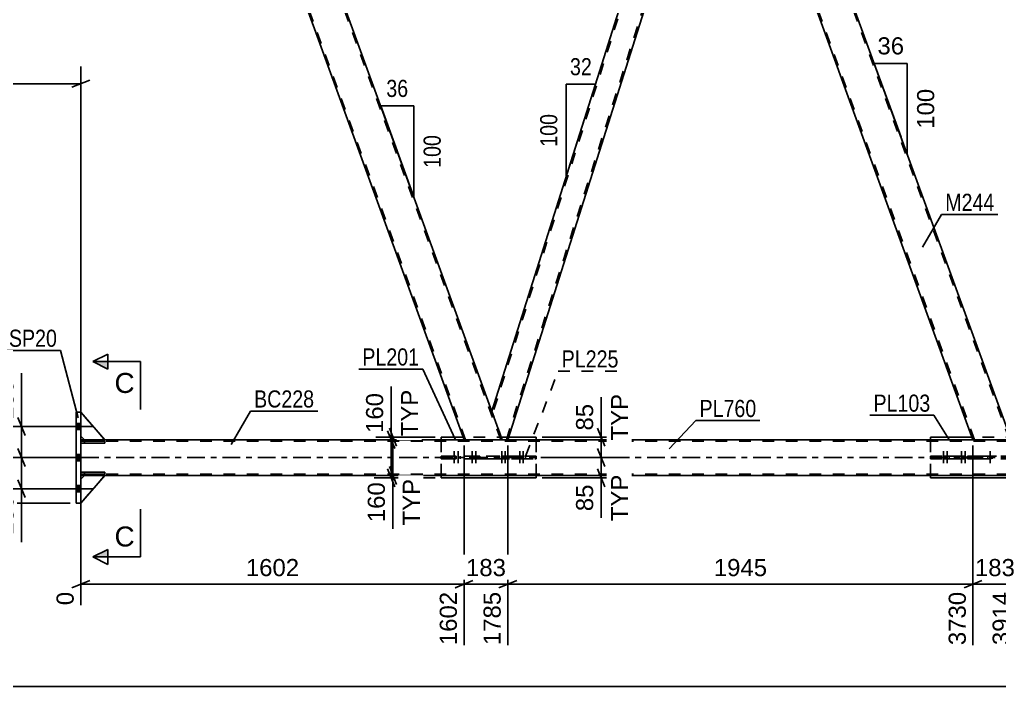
# Model space of a CAD drawing. Header units: millimetres. Extents: x -55 to 786, y -408 to 186.
# Drawn here: x 32 to 195.9, y -163.3 to -51.7 of the extents above; entities that cross this region are included whole.
import ezdxf

# ---------------------------------------------------------------- set-up
doc = ezdxf.new("R2010")
doc.units = ezdxf.units.MM
doc.linetypes.add('DXK_LINE_DOT2', pattern=[3.9198, 1.9599, -1.9599])
doc.linetypes.add('DXK_LINE_DOT3', pattern=[5.9187, 2.979, -0.9799, 0.9799, -0.9799])
doc.styles.add('Arial', font='ARIAL.TTF', dxfattribs={"height": 0.2})
doc.styles.add('Arial Narrow', font='ARIALN.TTF', dxfattribs={"height": 0.2})

# ---------------------------------------------------------------- blocks, each defined once
blk = doc.blocks.new('Bolt-318893114-2666 - 2647')
at = {"color": 1, "linetype": 'DXK_LINE_DOT2'}
for p, q in [((112.66, -123.95), (112.66, -127.15)), ((113.26, -123.95), (113.26, -127.15)), ((115.67, -123.95), (115.67, -127.15)), ((116.27, -123.95), (116.27, -127.15)), ((112.3, -124.75), (112.3, -125.23)), ((112.9, -124.75), (112.9, -125.23)), ((113.02, -124.75), (113.02, -125.23)), ((113.62, -124.75), (113.62, -125.23)), ((115.31, -124.75), (115.31, -125.23)), ((115.91, -124.75), (115.91, -125.23)), ((116.03, -124.75), (116.03, -125.23)), ((116.63, -124.75), (116.63, -125.23))]:
    blk.add_line(p, q, dxfattribs=at)
blk = doc.blocks.new('Bolt-318893114-2685 - 2647')
at = {"linetype": 'Continuous'}
for points in [[(42.27, -120.32), (42.27, -119.28), (41.47, -119.28), (41.47, -120.32)], [(42.27, -120.32), (42.27, -119.28), (41.47, -119.28), (41.47, -120.32)], [(42.27, -120.32), (42.27, -119.28), (41.47, -119.28), (41.47, -120.32)], [(42.27, -125.52), (42.27, -124.48), (41.47, -124.48), (41.47, -125.52)], [(42.27, -125.52), (42.27, -124.48), (41.47, -124.48), (41.47, -125.52)], [(42.27, -130.72), (42.27, -129.68), (41.47, -129.68), (41.47, -130.72)], [(42.27, -130.72), (42.27, -129.68), (41.47, -129.68), (41.47, -130.72)], [(42.27, -130.72), (42.27, -129.68), (41.47, -129.68), (41.47, -130.72)]]:
    blk.add_hatch(color=1, dxfattribs=at).paths.add_polyline_path(points)
at = {"color": 1, "linetype": 'Continuous'}
for p, q in [((41.47, -119.28), (42.27, -119.28)), ((41.47, -119.28), (42.27, -119.28)), ((41.47, -119.28), (42.27, -119.28)), ((40.07, -119.8), (44.27, -119.8)), ((40.07, -119.8), (44.27, -119.8)), ((40.07, -119.8), (44.27, -119.8)), ((41.47, -120.32), (42.27, -120.32)), ((41.47, -120.32), (42.27, -120.32)), ((41.47, -120.32), (42.27, -120.32)), ((41.47, -124.48), (42.27, -124.48)), ((41.47, -124.48), (42.27, -124.48)), ((40.07, -125), (44.27, -125)), ((40.07, -125), (44.27, -125)), ((41.47, -125.52), (42.27, -125.52)), ((41.47, -125.52), (42.27, -125.52)), ((40.07, -130.2), (44.27, -130.2)), ((40.07, -130.2), (44.27, -130.2)), ((40.07, -130.2), (44.27, -130.2)), ((41.47, -129.68), (42.27, -129.68)), ((41.47, -129.68), (42.27, -129.68)), ((41.47, -129.68), (42.27, -129.68)), ((41.47, -130.72), (42.27, -130.72)), ((41.47, -130.72), (42.27, -130.72)), ((41.47, -130.72), (42.27, -130.72))]:
    blk.add_line(p, q, dxfattribs=at)
blk = doc.blocks.new('Part-318893114-3013 - 2647')
at = {"color": 7, "linetype": 'DXK_LINE_DOT2'}
for p, q in [((184.4, -124.75), (207.26, -124.75)), ((192.55, -124.75), (184.4, -124.75)), ((184.4, -124.75), (184.4, -124.75)), ((184.4, -124.75), (184.4, -125.23)), ((184.4, -125.23), (207.26, -125.23)), ((192.55, -125.23), (184.4, -125.23)), ((199.35, -124.75), (192.55, -124.75)), ((192.55, -124.75), (192.55, -125.23)), ((192.55, -125.23), (199.35, -125.23)), ((200.85, -124.75), (199.35, -124.75)), ((199.35, -124.75), (199.35, -125.23)), ((199.35, -125.23), (200.85, -125.23)), ((207.26, -124.75), (200.85, -124.75)), ((200.85, -124.75), (200.85, -125.23)), ((200.85, -125.23), (207.26, -125.23)), ((207.26, -124.75), (207.26, -124.75)), ((207.26, -125.23), (207.26, -124.75))]:
    blk.add_line(p, q, dxfattribs=at)
blk = doc.blocks.new('Part-318893114-2761 - 2647')
at = {"color": 2, "linetype": 'Continuous'}
for p, q in [((147.23, -3), (111.01, -117.23)), ((149.91, -7.77), (113.69, -122))]:
    blk.add_line(p, q, dxfattribs=at)
at = {"color": 7, "linetype": 'DXK_LINE_DOT2'}
for p, q in [((147.48, -3), (111.14, -117.6)), ((148.18, -3), (147.23, -3)), ((148.18, -3), (149.91, -7.77)), ((113.44, -122), (149.78, -7.4)), ((112.74, -122), (111.01, -117.23)), ((113.69, -122), (112.74, -122))]:
    blk.add_line(p, q, dxfattribs=at)
blk = doc.blocks.new('Part-318893114-2902 - 2647')
at = {"color": 2, "linetype": 'Continuous'}
for p, q in [((106.36, -122), (63.04, -3)), ((63.04, -3), (69.43, -3)), ((112.74, -122), (69.43, -3)), ((112.7, -122), (106.36, -122)), ((112.74, -122), (112.7, -122))]:
    blk.add_line(p, q, dxfattribs=at)
at = {"color": 7, "linetype": 'DXK_LINE_DOT2'}
for p, q in [((106.61, -122), (63.3, -3)), ((112.49, -122), (69.17, -3))]:
    blk.add_line(p, q, dxfattribs=at)
blk = doc.blocks.new('Part-318893114-2832 - 2647')
at = {"color": 2, "linetype": 'Continuous'}
for p, q in [((191.34, -121.59), (184.4, -121.59)), ((184.4, -122), (184.4, -121.59)), ((207.26, -121.59), (198.96, -121.59)), ((207.26, -122), (207.26, -121.59)), ((184.4, -128.39), (184.4, -128)), ((207.26, -128.39), (184.4, -128.39)), ((207.26, -128.39), (207.26, -128))]:
    blk.add_line(p, q, dxfattribs=at)
at = {"color": 7, "linetype": 'DXK_LINE_DOT2'}
for p, q in [((184.4, -128), (184.4, -122)), ((198.96, -121.59), (191.34, -121.59)), ((207.26, -128), (207.26, -122))]:
    blk.add_line(p, q, dxfattribs=at)
blk = doc.blocks.new('Part-318893114-2873 - 2647')
at = {"color": 2, "linetype": 'Continuous'}
for p, q in [((41.47, -132.6), (41.47, -117.4)), ((42.27, -117.4), (41.47, -117.4)), ((42.27, -132.6), (42.27, -117.4)), ((42.27, -132.6), (41.47, -132.6))]:
    blk.add_line(p, q, dxfattribs=at)
blk = doc.blocks.new('Part-318893114-2894 - 2647')
at = {"color": 2, "linetype": 'Continuous'}
for p, q in [((42.87, -128), (42.27, -128.6)), ((42.27, -132.6), (46.27, -128)), ((46.27, -128), (42.87, -128))]:
    blk.add_line(p, q, dxfattribs=at)
at = {"color": 7, "linetype": 'DXK_LINE_DOT2'}
blk.add_line((42.27, -128.6), (42.27, -132.6), dxfattribs=at)
blk = doc.blocks.new('Part-318893114-2896 - 2647')
at = {"color": 2, "linetype": 'Continuous'}
for p, q in [((42.27, -117.4), (46.27, -122)), ((42.87, -122), (42.27, -121.4)), ((46.27, -122), (42.87, -122))]:
    blk.add_line(p, q, dxfattribs=at)
at = {"color": 7, "linetype": 'DXK_LINE_DOT2'}
blk.add_line((42.27, -121.4), (42.27, -117.4), dxfattribs=at)
blk = doc.blocks.new('Part-318893114-2907 - 2647')
at = {"color": 2, "linetype": 'Continuous'}
for p, q in [((191.49, -122), (148.18, -3)), ((148.18, -3), (154.56, -3)), ((197.88, -122), (154.56, -3)), ((197.84, -122), (191.49, -122)), ((197.88, -122), (197.84, -122))]:
    blk.add_line(p, q, dxfattribs=at)
at = {"color": 7, "linetype": 'DXK_LINE_DOT2'}
for p, q in [((191.75, -122), (148.43, -3)), ((197.62, -122), (154.31, -3))]:
    blk.add_line(p, q, dxfattribs=at)
blk = doc.blocks.new('Part-318893114-2923 - 2647')
at = {"color": 7, "linetype": 'DXK_LINE_DOT2'}
for p, q in [((42.27, -121.4), (42.27, -117.4)), ((42.27, -117.4), (46.27, -122)), ((42.87, -122), (42.27, -121.4)), ((46.27, -122), (42.87, -122))]:
    blk.add_line(p, q, dxfattribs=at)
blk = doc.blocks.new('Part-318893114-2925 - 2647')
at = {"color": 2, "linetype": 'Continuous'}
for p, q in [((46.27, -127.44), (42.27, -127.44)), ((42.27, -127.44), (42.27, -127.76)), ((46.27, -127.76), (42.27, -127.76)), ((46.27, -127.52), (46.27, -127.44)), ((46.27, -127.76), (46.27, -127.52))]:
    blk.add_line(p, q, dxfattribs=at)
at = {"color": 7, "linetype": 'DXK_LINE_DOT2'}
for p, q in [((42.87, -127.76), (42.87, -127.44)), ((46.27, -127.52), (46.27, -127.52))]:
    blk.add_line(p, q, dxfattribs=at)
blk = doc.blocks.new('Part-318893114-2926 - 2647')
at = {"color": 2, "linetype": 'Continuous'}
for p, q in [((46.27, -122.24), (42.27, -122.24)), ((42.27, -122.24), (42.27, -122.56)), ((46.27, -122.56), (42.27, -122.56)), ((46.27, -122.48), (46.27, -122.24)), ((46.27, -122.56), (46.27, -122.48))]:
    blk.add_line(p, q, dxfattribs=at)
at = {"color": 7, "linetype": 'DXK_LINE_DOT2'}
for p, q in [((42.87, -122.56), (42.87, -122.24)), ((46.27, -122.48), (46.27, -122.48))]:
    blk.add_line(p, q, dxfattribs=at)
blk = doc.blocks.new('Part-318893114-2995 - 2647')
at = {"color": 7, "linetype": 'DXK_LINE_DOT2'}
for p, q in [((46.27, -127.44), (42.27, -127.44)), ((42.27, -127.44), (42.27, -127.76)), ((42.27, -127.76), (46.27, -127.76)), ((42.87, -127.76), (42.87, -127.44)), ((46.27, -127.76), (46.27, -127.44))]:
    blk.add_line(p, q, dxfattribs=at)
blk = doc.blocks.new('Part-318893114-2996 - 2647')
at = {"color": 7, "linetype": 'DXK_LINE_DOT2'}
for p, q in [((46.27, -122.24), (42.27, -122.24)), ((42.27, -122.24), (42.27, -122.56)), ((42.27, -122.56), (46.27, -122.56)), ((42.87, -122.56), (42.87, -122.24)), ((46.27, -122.56), (46.27, -122.24))]:
    blk.add_line(p, q, dxfattribs=at)
blk = doc.blocks.new('Part-318893114-3008 - 2647')
at = {"color": 7, "linetype": 'DXK_LINE_DOT2'}
for p, q in [((42.87, -128), (42.27, -128.6)), ((42.27, -132.6), (46.27, -128)), ((42.27, -128.6), (42.27, -132.6)), ((46.27, -128), (42.87, -128))]:
    blk.add_line(p, q, dxfattribs=at)
blk = doc.blocks.new('Part-318893114-3019 - 2647')
at = {"color": 7, "linetype": 'DXK_LINE_DOT2'}
for p, q in [((102.53, -124.75), (118.44, -124.75)), ((108.98, -124.75), (102.53, -124.75)), ((102.53, -124.75), (102.53, -124.75)), ((102.53, -124.75), (102.53, -125.23)), ((102.53, -125.23), (118.44, -125.23)), ((108.98, -125.23), (102.53, -125.23)), ((112.03, -124.75), (108.98, -124.75)), ((108.98, -124.75), (108.98, -125.23)), ((108.98, -125.23), (112.03, -125.23)), ((118.44, -124.75), (112.03, -124.75)), ((112.03, -124.75), (112.03, -125.23)), ((112.03, -125.23), (118.44, -125.23)), ((118.44, -124.75), (118.44, -124.75)), ((118.44, -125.23), (118.44, -124.75))]:
    blk.add_line(p, q, dxfattribs=at)
blk = doc.blocks.new('Bolt-318893114-3026 - 2647')
at = {"color": 1, "linetype": 'DXK_LINE_DOT2'}
for p, q in [((194.35, -123.95), (194.35, -127.15)), ((194.35, -123.95), (194.35, -127.15)), ((197.55, -123.95), (197.55, -127.15)), ((197.55, -123.95), (197.55, -127.15)), ((193.99, -124.75), (193.99, -125.23)), ((193.99, -124.75), (193.99, -125.23)), ((194.71, -124.75), (194.71, -125.23)), ((194.71, -124.75), (194.71, -125.23)), ((197.19, -124.75), (197.19, -125.23)), ((197.19, -124.75), (197.19, -125.23)), ((197.91, -124.75), (197.91, -125.23)), ((197.91, -124.75), (197.91, -125.23))]:
    blk.add_line(p, q, dxfattribs=at)
blk = doc.blocks.new('Bolt-318893114-3027 - 2647')
at = {"color": 1, "linetype": 'DXK_LINE_DOT2'}
for p, q in [((186.56, -123.95), (186.56, -126.95)), ((187.17, -123.95), (187.17, -126.95)), ((189.58, -123.95), (189.58, -126.95)), ((190.18, -123.95), (190.18, -126.95)), ((186.2, -124.75), (186.2, -125.23)), ((186.81, -124.75), (186.81, -125.23)), ((186.92, -124.75), (186.92, -125.23)), ((187.53, -124.75), (187.53, -125.23)), ((189.22, -124.75), (189.22, -125.23)), ((189.82, -124.75), (189.82, -125.23)), ((189.94, -124.75), (189.94, -125.23)), ((190.54, -124.75), (190.54, -125.23))]:
    blk.add_line(p, q, dxfattribs=at)
blk = doc.blocks.new('Part-318893114-3169 - 2647')
at = {"color": 2, "linetype": 'Continuous'}
for p, q in [((106.21, -121.59), (102.53, -121.59)), ((102.53, -122), (102.53, -121.59)), ((118.44, -121.59), (113.82, -121.59)), ((118.44, -122), (118.44, -121.59)), ((102.53, -128.39), (102.53, -128)), ((118.44, -128.39), (102.53, -128.39)), ((118.44, -128.39), (118.44, -128))]:
    blk.add_line(p, q, dxfattribs=at)
at = {"color": 7, "linetype": 'DXK_LINE_DOT2'}
for p, q in [((102.53, -128), (102.53, -122)), ((113.82, -121.59), (106.21, -121.59)), ((118.44, -128), (118.44, -122))]:
    blk.add_line(p, q, dxfattribs=at)
blk = doc.blocks.new('Part-318893114-3174 - 2647')
at = {"color": 2, "linetype": 'Continuous'}
for p, q in [((42.87, -122), (42.27, -122)), ((106.36, -122), (46.27, -122)), ((191.49, -122), (112.74, -122)), ((42.87, -128), (42.27, -128)), ((722.69, -128), (46.27, -128))]:
    blk.add_line(p, q, dxfattribs=at)
at = {"color": 7, "linetype": 'DXK_LINE_DOT2'}
for p, q in [((42.27, -128), (42.27, -122)), ((722.69, -122.24), (42.27, -122.24)), ((46.27, -122), (42.87, -122)), ((112.74, -122), (106.36, -122)), ((197.88, -122), (191.49, -122)), ((722.69, -127.76), (42.27, -127.76)), ((46.27, -128), (42.87, -128))]:
    blk.add_line(p, q, dxfattribs=at)
at = {"color": 7, "linetype": 'DXK_LINE_DOT3'}
blk.add_line((42.27, -125), (722.69, -125), dxfattribs=at)
blk = doc.blocks.new('Bolt-318893114-3196 - 2647')
at = {"color": 1, "linetype": 'DXK_LINE_DOT2'}
for p, q in [((104.71, -123.95), (104.71, -126.95)), ((105.36, -123.95), (105.36, -126.95)), ((107.7, -123.95), (107.7, -126.95)), ((108.35, -123.95), (108.35, -126.95)), ((104.35, -124.75), (104.35, -125.23)), ((105, -124.75), (105, -125.23)), ((105.07, -124.75), (105.07, -125.23)), ((105.72, -124.75), (105.72, -125.23)), ((107.34, -124.75), (107.34, -125.23)), ((107.99, -124.75), (107.99, -125.23)), ((108.06, -124.75), (108.06, -125.23)), ((108.71, -124.75), (108.71, -125.23))]:
    blk.add_line(p, q, dxfattribs=at)
blk = doc.blocks.new('StraightDimension-318893114-4152 - 2647')
at = {"color": 7, "linetype": 'Continuous'}
for p, q in [((106.36, -123), (106.36, -156.37)), ((42.27, -129), (42.27, -149.7)), ((43.77, -145.58), (40.77, -146.78)), ((104.86, -146.78), (107.86, -145.58)), ((42.27, -146.18), (106.36, -146.18))]:
    blk.add_line(p, q, dxfattribs=at)
at = {"color": 0}
blk.add_wipeout([(79.36, -145.43), (79.36, -141.23), (69.27, -141.23), (69.27, -145.43)], dxfattribs=at)
at = {"color": 0, "linetype": 'Continuous'}
for points in [[(41.67, -146.88), (37.47, -146.88), (37.47, -150.3), (41.67, -150.3)], [(105.76, -146.88), (101.56, -146.88), (101.56, -156.97), (105.76, -156.97)]]:
    blk.add_wipeout(points, dxfattribs=at)
at = {"color": 3, "style": 'Arial'}
blk.add_text('1602', height=2.865, dxfattribs=at).set_placement((69.87, -144.83))
at = {"color": 3, "linetype": 'Continuous', "style": 'Arial'}
for s, height, p in [('0', 2.87, (41.07, -149.7)), ('1602', 2.865, (105.16, -156.37))]:
    blk.add_text(s, height=height, rotation=90.0002, dxfattribs=at).set_placement(p)
blk = doc.blocks.new('StraightDimension-318893114-3783 - 2647')
at = {"color": 7, "linetype": 'Continuous'}
for p, q in [((14.01, 18.12), (-36.25, 18.12)), ((-32.8, 16.62), (-34, 19.62)), ((-33.4, -132.6), (-33.4, 18.12)), ((-34, -131.1), (-32.8, -134.1)), ((40.47, -132.6), (-36.25, -132.6))]:
    blk.add_line(p, q, dxfattribs=at)
at = {"color": 0}
blk.add_wipeout([(-34.15, -52.19), (-38.35, -52.19), (-38.35, -62.29), (-34.15, -62.29)], dxfattribs=at)
at = {"color": 3, "style": 'Arial'}
blk.add_text('3768', height=2.865, rotation=90.0002, dxfattribs=at).set_placement((-34.75, -61.69))
blk = doc.blocks.new('StraightDimension-318893114-3934 - 2647')
at = {"color": 7, "linetype": 'Continuous'}
for p, q in [((93.58, -120.5), (94.78, -123.5)), ((101.53, -122), (91.33, -122)), ((94.18, -128.39), (94.18, -122)), ((94.78, -129.89), (93.58, -126.89)), ((101.53, -128.39), (91.33, -128.39))]:
    blk.add_line(p, q, dxfattribs=at)
at = {"color": 0, "linetype": 'Continuous'}
blk.add_wipeout([(99.28, -113.05), (95.08, -113.05), (95.08, -122.03), (99.28, -122.03)], dxfattribs=at)
at = {"color": 0}
blk.add_wipeout([(93.43, -113.6), (89.23, -113.6), (89.23, -121.48), (93.43, -121.48)], dxfattribs=at)
at = {"color": 7, "linetype": 'Continuous'}
blk.add_line((94.18, -122), (94.18, -113.08), dxfattribs=at)
blk.add_line((94.18, -122), (94.18, -113.08), dxfattribs=at)
at = {"color": 3, "style": 'Arial'}
blk.add_text('160', height=2.865, rotation=90.0002, dxfattribs=at).set_placement((92.83, -120.88))
at = {"color": 3, "linetype": 'Continuous', "style": 'Arial'}
blk.add_text('TYP', height=2.865, rotation=90.0002, dxfattribs=at).set_placement((98.68, -121.43))
blk = doc.blocks.new('AngleDimension-318893114-3866 - 2647')
at = {"color": 7, "linetype": 'Continuous'}
for p, q in [((97.35, -79.71), (92.42, -66.16)), ((97.96, -66.16), (92.42, -66.16)), ((97.96, -81.38), (92.42, -66.16)), ((97.96, -81.38), (97.96, -66.16))]:
    blk.add_line(p, q, dxfattribs=at)
at = {"color": 0}
for points in [[(97.62, -65.26), (97.62, -61.06), (92.76, -61.06), (92.76, -65.26)], [(103.06, -70.43), (98.86, -70.43), (98.86, -77.12), (103.06, -77.12)]]:
    blk.add_wipeout(points, dxfattribs=at)
at = {"color": 3, "style": 'Arial Narrow'}
blk.add_text('36', height=2.863, dxfattribs=at).set_placement((93.36, -64.66))
blk.add_text('100', height=2.863, rotation=90.0002, dxfattribs=at).set_placement((102.46, -76.52))
blk = doc.blocks.new('StraightDimension-318893114-3861 - 2647')
at = {"color": 7, "linetype": 'Continuous'}
for p, q in [((-26.33, -1.5), (-27.53, 1.5)), ((-1.64, 0), (-29.78, 0)), ((-26.93, -125), (-26.93, 0)), ((-27.53, -123.5), (-26.33, -126.5)), ((40.47, -125), (-29.78, -125))]:
    blk.add_line(p, q, dxfattribs=at)
at = {"color": 0}
blk.add_wipeout([(-27.68, -57.45), (-31.88, -57.45), (-31.88, -67.55), (-27.68, -67.55)], dxfattribs=at)
at = {"color": 3, "style": 'Arial'}
blk.add_text('3125', height=2.865, rotation=90.0002, dxfattribs=at).set_placement((-28.28, -66.95))
blk = doc.blocks.new('StraightDimension-318893114-3923 - 2647')
at = {"color": 7, "linetype": 'Continuous'}
for p, q in [((0.16, -4), (0.16, -64.84)), ((42.27, -121), (42.27, -59.59)), ((1.66, -61.84), (-1.34, -63.04)), ((40.77, -63.04), (43.77, -61.84)), ((0.16, -62.44), (42.27, -62.44))]:
    blk.add_line(p, q, dxfattribs=at)
at = {"color": 0}
blk.add_wipeout([(26.26, -61.69), (26.26, -57.49), (16.17, -57.49), (16.17, -61.69)], dxfattribs=at)
at = {"color": 3, "style": 'Arial'}
blk.add_text('1137', height=2.865, dxfattribs=at).set_placement((16.77, -61.09))
blk = doc.blocks.new('StraightDimension-318893114-4339 - 2647')
at = {"color": 7, "linetype": 'Continuous'}
for p, q in [((31.73, -118.3), (32.93, -121.3)), ((40.47, -119.8), (29.48, -119.8)), ((32.33, -125), (32.33, -119.8)), ((32.93, -126.5), (31.73, -123.5)), ((40.87, -125), (29.48, -125))]:
    blk.add_line(p, q, dxfattribs=at)
at = {"color": 0}
blk.add_wipeout([(31.58, -111.4), (27.38, -111.4), (27.38, -119.28), (31.58, -119.28)], dxfattribs=at)
at = {"color": 7, "linetype": 'Continuous'}
blk.add_line((32.33, -119.8), (32.33, -110.88), dxfattribs=at)
blk.add_line((32.33, -119.8), (32.33, -110.88), dxfattribs=at)
at = {"color": 3, "style": 'Arial'}
blk.add_text('130', height=2.865, rotation=90.0002, dxfattribs=at).set_placement((30.98, -118.68))
blk = doc.blocks.new('StraightDimension-318893114-4095 - 2647')
at = {"color": 7, "linetype": 'Continuous'}
for p, q in [((191.49, -123), (191.49, -156.37)), ((198.83, -123), (198.83, -156.37)), ((189.99, -146.78), (192.99, -145.58)), ((200.33, -145.58), (197.33, -146.78)), ((191.49, -146.18), (198.83, -146.18))]:
    blk.add_line(p, q, dxfattribs=at)
at = {"color": 0}
blk.add_wipeout([(199.09, -145.43), (199.09, -141.23), (191.22, -141.23), (191.22, -145.43)], dxfattribs=at)
at = {"color": 0, "linetype": 'Continuous'}
blk.add_wipeout([(198.23, -146.88), (194.03, -146.88), (194.03, -156.97), (198.23, -156.97)], dxfattribs=at)
at = {"color": 3, "style": 'Arial'}
blk.add_text('183', height=2.865, dxfattribs=at).set_placement((191.82, -144.83))
at = {"color": 3, "linetype": 'Continuous', "style": 'Arial'}
blk.add_text('3914', height=2.865, rotation=90.0002, dxfattribs=at).set_placement((197.63, -156.37))
blk = doc.blocks.new('StraightDimension-318893114-4329 - 2647')
at = {"color": 7, "linetype": 'Continuous'}
for p, q in [((31.73, -123.5), (32.93, -126.5)), ((40.87, -125), (29.48, -125)), ((32.33, -130.2), (32.33, -125)), ((32.93, -131.7), (31.73, -128.7)), ((40.47, -130.2), (29.48, -130.2))]:
    blk.add_line(p, q, dxfattribs=at)
at = {"color": 0}
blk.add_wipeout([(31.58, -130.73), (27.38, -130.73), (27.38, -138.6), (31.58, -138.6)], dxfattribs=at)
at = {"color": 7, "linetype": 'Continuous'}
blk.add_line((32.33, -130.2), (32.33, -139.12), dxfattribs=at)
blk.add_line((32.33, -130.2), (32.33, -139.12), dxfattribs=at)
at = {"color": 3, "style": 'Arial'}
blk.add_text('130', height=2.865, rotation=90.0002, dxfattribs=at).set_placement((30.98, -138))
blk = doc.blocks.new('StraightDimension-318893114-4114 - 2647')
at = {"color": 7, "linetype": 'Continuous'}
for p, q in [((113.69, -123), (113.69, -156.37)), ((191.49, -123), (191.49, -156.37)), ((115.19, -145.58), (112.19, -146.78)), ((189.99, -146.78), (192.99, -145.58)), ((113.69, -146.18), (191.49, -146.18))]:
    blk.add_line(p, q, dxfattribs=at)
at = {"color": 0}
blk.add_wipeout([(157.64, -145.43), (157.64, -141.23), (147.54, -141.23), (147.54, -145.43)], dxfattribs=at)
at = {"color": 0, "linetype": 'Continuous'}
blk.add_wipeout([(190.89, -146.88), (186.69, -146.88), (186.69, -156.97), (190.89, -156.97)], dxfattribs=at)
at = {"color": 3, "style": 'Arial'}
blk.add_text('1945', height=2.865, dxfattribs=at).set_placement((148.14, -144.83))
at = {"color": 3, "linetype": 'Continuous', "style": 'Arial'}
blk.add_text('3730', height=2.865, rotation=90.0002, dxfattribs=at).set_placement((190.29, -156.37))
blk = doc.blocks.new('AngleDimension-318893114-3303 - 2647')
at = {"color": 7, "linetype": 'Continuous'}
for p, q in [((123.46, -62.53), (128.35, -62.53)), ((123.46, -77.97), (128.35, -62.53)), ((123.46, -77.97), (123.46, -62.53)), ((123.74, -77.08), (123.46, -77.97))]:
    blk.add_line(p, q, dxfattribs=at)
at = {"color": 0}
for points in [[(128.33, -61.63), (128.33, -57.43), (123.48, -57.43), (123.48, -61.63)], [(122.56, -66.91), (118.36, -66.91), (118.36, -73.59), (122.56, -73.59)]]:
    blk.add_wipeout(points, dxfattribs=at)
at = {"color": 3, "style": 'Arial Narrow'}
blk.add_text('32', height=2.863, dxfattribs=at).set_placement((124.08, -61.03))
blk.add_text('100', height=2.863, rotation=90.0002, dxfattribs=at).set_placement((121.96, -72.99))
blk = doc.blocks.new('AngleDimension-318893114-3816 - 2647')
at = {"color": 7, "linetype": 'Continuous'}
for p, q in [((179.45, -71.37), (174.96, -59.04)), ((180.5, -59.04), (174.96, -59.04)), ((180.5, -74.26), (174.96, -59.04)), ((180.5, -74.26), (180.5, -59.04))]:
    blk.add_line(p, q, dxfattribs=at)
at = {"color": 0}
for points in [[(180.55, -58.14), (180.55, -53.94), (174.91, -53.94), (174.91, -58.14)], [(185.6, -62.71), (181.4, -62.71), (181.4, -70.58), (185.6, -70.58)]]:
    blk.add_wipeout(points, dxfattribs=at)
at = {"color": 3, "style": 'Arial'}
blk.add_text('36', height=2.865, dxfattribs=at).set_placement((175.51, -57.54))
blk.add_text('100', height=2.865, rotation=90.0002, dxfattribs=at).set_placement((185, -69.98))
blk = doc.blocks.new('StraightDimension-318893114-3912 - 2647')
at = {"color": 7, "linetype": 'Continuous'}
blk.add_line((-0.64, -163.28), (735.59, -163.28), dxfattribs=at)
blk = doc.blocks.new('StraightDimension-318893114-3951 - 2647')
at = {"color": 7, "linetype": 'Continuous'}
for p, q in [((93.87, -120.09), (95.07, -123.09)), ((101.53, -121.59), (91.62, -121.59)), ((94.47, -128), (94.47, -121.59)), ((95.07, -129.5), (93.87, -126.5)), ((101.53, -128), (91.62, -128))]:
    blk.add_line(p, q, dxfattribs=at)
at = {"color": 0}
blk.add_wipeout([(93.72, -128.53), (89.52, -128.53), (89.52, -136.4), (93.72, -136.4)], dxfattribs=at)
at = {"color": 0, "linetype": 'Continuous'}
blk.add_wipeout([(99.57, -127.97), (95.37, -127.97), (95.37, -136.95), (99.57, -136.95)], dxfattribs=at)
at = {"color": 7, "linetype": 'Continuous'}
blk.add_line((94.47, -128), (94.47, -136.92), dxfattribs=at)
blk.add_line((94.47, -128), (94.47, -136.92), dxfattribs=at)
at = {"color": 3, "style": 'Arial'}
blk.add_text('160', height=2.865, rotation=90.0002, dxfattribs=at).set_placement((93.12, -135.8))
at = {"color": 3, "linetype": 'Continuous', "style": 'Arial'}
blk.add_text('TYP', height=2.865, rotation=90.0002, dxfattribs=at).set_placement((98.97, -136.35))
blk = doc.blocks.new('StraightDimension-318893114-4133 - 2647')
at = {"color": 7, "linetype": 'Continuous'}
for p, q in [((106.36, -123), (106.36, -156.37)), ((113.69, -123), (113.69, -156.37)), ((104.86, -146.78), (107.86, -145.58)), ((115.19, -145.58), (112.19, -146.78)), ((106.36, -146.18), (113.69, -146.18))]:
    blk.add_line(p, q, dxfattribs=at)
at = {"color": 0}
blk.add_wipeout([(113.96, -145.43), (113.96, -141.23), (106.09, -141.23), (106.09, -145.43)], dxfattribs=at)
at = {"color": 0, "linetype": 'Continuous'}
blk.add_wipeout([(113.09, -146.88), (108.89, -146.88), (108.89, -156.97), (113.09, -156.97)], dxfattribs=at)
at = {"color": 3, "style": 'Arial'}
blk.add_text('183', height=2.865, dxfattribs=at).set_placement((106.69, -144.83))
at = {"color": 3, "linetype": 'Continuous', "style": 'Arial'}
blk.add_text('1785', height=2.865, rotation=90.0002, dxfattribs=at).set_placement((112.49, -156.37))
blk = doc.blocks.new('StraightDimension-318893114-4260 - 2647')
at = {"color": 7, "linetype": 'Continuous'}
for p, q in [((128.71, -123.49), (129.91, -126.49)), ((119.44, -124.99), (131.71, -124.99)), ((129.31, -128.39), (129.31, -124.99)), ((129.91, -129.89), (128.71, -126.89)), ((119.44, -128.39), (131.71, -128.39))]:
    blk.add_line(p, q, dxfattribs=at)
at = {"color": 0, "linetype": 'Continuous'}
blk.add_wipeout([(134.41, -127.25), (130.21, -127.25), (130.21, -136.23), (134.41, -136.23)], dxfattribs=at)
at = {"color": 0}
blk.add_wipeout([(128.56, -128.92), (124.36, -128.92), (124.36, -134.56), (128.56, -134.56)], dxfattribs=at)
at = {"color": 7, "linetype": 'Continuous'}
blk.add_line((129.31, -128.39), (129.31, -135.09), dxfattribs=at)
blk.add_line((129.31, -128.39), (129.31, -135.09), dxfattribs=at)
at = {"color": 3, "linetype": 'Continuous', "style": 'Arial'}
blk.add_text('TYP', height=2.865, rotation=90.0002, dxfattribs=at).set_placement((133.81, -135.63))
at = {"color": 3, "style": 'Arial'}
blk.add_text('85', height=2.865, rotation=90.0002, dxfattribs=at).set_placement((127.96, -133.96))
blk = doc.blocks.new('StraightDimension-318893114-4269 - 2647')
at = {"color": 7, "linetype": 'Continuous'}
for p, q in [((128.71, -120.09), (129.91, -123.09)), ((119.44, -121.59), (131.71, -121.59)), ((129.31, -124.99), (129.31, -121.59)), ((129.91, -126.49), (128.71, -123.49)), ((119.44, -124.99), (131.71, -124.99))]:
    blk.add_line(p, q, dxfattribs=at)
at = {"color": 0, "linetype": 'Continuous'}
blk.add_wipeout([(134.41, -113.76), (130.21, -113.76), (130.21, -122.73), (134.41, -122.73)], dxfattribs=at)
at = {"color": 0}
blk.add_wipeout([(128.56, -115.42), (124.36, -115.42), (124.36, -121.07), (128.56, -121.07)], dxfattribs=at)
at = {"color": 7, "linetype": 'Continuous'}
blk.add_line((129.31, -121.59), (129.31, -114.89), dxfattribs=at)
blk.add_line((129.31, -121.59), (129.31, -114.89), dxfattribs=at)
at = {"color": 3, "linetype": 'Continuous', "style": 'Arial'}
blk.add_text('TYP', height=2.865, rotation=90.0002, dxfattribs=at).set_placement((133.81, -122.13))
at = {"color": 3, "style": 'Arial'}
blk.add_text('85', height=2.865, rotation=90.0002, dxfattribs=at).set_placement((127.96, -120.47))
blk = doc.blocks.new('Mark-318893114-2828 - 2647')
at = {"color": 0}
blk.add_wipeout([(184.36, -117.32), (184.36, -114.32), (174.85, -114.32), (174.85, -117.32)], dxfattribs=at)
blk.add_wipeout([(184.36, -117.32), (184.36, -114.32), (174.85, -114.32), (174.85, -117.32)], dxfattribs=at)
at = {"color": 30, "linetype": 'Continuous'}
for p in [(174.25, -117.92), (187.47, -121.93)]:
    blk.add_line(p, (184.96, -117.92), dxfattribs=at)
at = {"color": 3, "style": 'Arial Narrow'}
blk.add_text('PL103', height=2.863, dxfattribs=at).set_placement((174.85, -117.32))
blk = doc.blocks.new('Mark-318893114-2869 - 2647')
at = {"color": 0}
blk.add_wipeout([(38.28, -106.46), (38.28, -103.46), (30.24, -103.46), (30.24, -106.46)], dxfattribs=at)
blk.add_wipeout([(38.28, -106.46), (38.28, -103.46), (30.24, -103.46), (30.24, -106.46)], dxfattribs=at)
at = {"color": 30, "linetype": 'Continuous'}
for p in [(29.64, -107.06), (41.8, -118.36)]:
    blk.add_line(p, (38.88, -107.06), dxfattribs=at)
at = {"color": 3, "style": 'Arial Narrow'}
blk.add_text('SP20', height=2.863, dxfattribs=at).set_placement((30.24, -106.46))
blk = doc.blocks.new('Mark-318893114-2903 - 2647')
at = {"color": 0}
blk.add_wipeout([(195.07, -83.72), (195.07, -80.72), (186.85, -80.72), (186.85, -83.72)], dxfattribs=at)
blk.add_wipeout([(195.07, -83.72), (195.07, -80.72), (186.85, -80.72), (186.85, -83.72)], dxfattribs=at)
at = {"color": 30, "linetype": 'Continuous'}
for p, q in [((183.04, -89.8), (186.25, -84.32)), ((186.25, -84.32), (195.67, -84.32))]:
    blk.add_line(p, q, dxfattribs=at)
at = {"color": 3, "style": 'Arial Narrow'}
blk.add_text('M244', height=2.863, dxfattribs=at).set_placement((186.85, -83.72))
blk = doc.blocks.new('Mark-318893114-3015 - 2647')
at = {"color": 0}
blk.add_wipeout([(132.2, -109.92), (132.2, -106.92), (122.7, -106.92), (122.7, -109.92)], dxfattribs=at)
blk.add_wipeout([(132.2, -109.92), (132.2, -106.92), (122.7, -106.92), (122.7, -109.92)], dxfattribs=at)
at = {"color": 30, "linetype": 'DXK_LINE_DOT2'}
for p, q in [((116.66, -124.75), (122.1, -110.52)), ((122.1, -110.52), (132.8, -110.52))]:
    blk.add_line(p, q, dxfattribs=at)
at = {"color": 3, "style": 'Arial Narrow'}
blk.add_text('PL225', height=2.863, dxfattribs=at).set_placement((122.7, -109.92))
blk = doc.blocks.new('Mark-318893114-3165 - 2647')
at = {"color": 0}
blk.add_wipeout([(98.85, -109.59), (98.85, -106.59), (89.35, -106.59), (89.35, -109.59)], dxfattribs=at)
blk.add_wipeout([(98.85, -109.59), (98.85, -106.59), (89.35, -106.59), (89.35, -109.59)], dxfattribs=at)
at = {"color": 30, "linetype": 'Continuous'}
for p in [(88.75, -110.19), (104.89, -121.89)]:
    blk.add_line(p, (99.45, -110.19), dxfattribs=at)
at = {"color": 3, "style": 'Arial Narrow'}
blk.add_text('PL201', height=2.863, dxfattribs=at).set_placement((89.35, -109.59))
blk = doc.blocks.new('Mark-318893114-3170 - 2647')
at = {"color": 0}
blk.add_wipeout([(81.3, -116.62), (81.3, -113.62), (71.25, -113.62), (71.25, -116.62)], dxfattribs=at)
blk.add_wipeout([(81.3, -116.62), (81.3, -113.62), (71.25, -113.62), (71.25, -116.62)], dxfattribs=at)
at = {"color": 30, "linetype": 'Continuous'}
for p, q in [((67.4, -122.79), (70.65, -117.22)), ((70.65, -117.22), (81.9, -117.22))]:
    blk.add_line(p, q, dxfattribs=at)
at = {"color": 3, "style": 'Arial Narrow'}
blk.add_text('BC228', height=2.863, dxfattribs=at).set_placement((71.25, -116.62))
blk = doc.blocks.new('Mark-318893114-3289 - 2647')
at = {"color": 0, "linetype": 'Continuous'}
blk.add_wipeout([(155.26, -118.21), (155.26, -115.21), (145.75, -115.21), (145.75, -118.21)], dxfattribs=at)
blk.add_wipeout([(155.26, -118.21), (155.26, -115.21), (145.75, -115.21), (145.75, -118.21)], dxfattribs=at)
at = {"color": 30, "linetype": 'Continuous'}
for p, q in [((140.65, -123.55), (145.15, -118.81)), ((145.15, -118.81), (155.86, -118.81))]:
    blk.add_line(p, q, dxfattribs=at)
at = {"color": 3, "linetype": 'Continuous', "style": 'Arial Narrow'}
blk.add_text('PL760', height=2.863, dxfattribs=at).set_placement((145.75, -118.21))
blk = doc.blocks.new('SectionMark-318893114-4571 - 2647')
at = {"linetype": 'Continuous'}
for points in [[(46.77, -108.93), (46.77, -110.18), (44.27, -108.93)], [(46.77, -140.37), (46.77, -141.62), (44.27, -141.62)]]:
    blk.add_hatch(color=6, dxfattribs=at).paths.add_polyline_path(points)
at = {"color": 6, "linetype": 'Continuous'}
for p, q in [((44.27, -108.93), (46.77, -107.68)), ((46.77, -110.18), (46.77, -107.68)), ((52.27, -108.93), (44.27, -108.93)), ((44.27, -108.93), (46.77, -110.18)), ((52.27, -108.93), (52.27, -116.93)), ((52.27, -141.62), (52.27, -133.62)), ((44.27, -141.62), (46.77, -140.37)), ((46.77, -140.37), (46.77, -142.87)), ((52.27, -141.62), (44.27, -141.62)), ((46.77, -142.87), (44.27, -141.62))]:
    blk.add_line(p, q, dxfattribs=at)
at = {"color": 0, "linetype": 'Continuous'}
for points in [[(51.27, -114.18), (51.27, -110.68), (47.9, -110.68), (47.9, -114.18)], [(51.27, -139.87), (51.27, -136.37), (47.9, -136.37), (47.9, -139.87)]]:
    blk.add_wipeout(points, dxfattribs=at)
at = {"color": 3, "linetype": 'Continuous', "style": 'Arial'}
for p in [(47.9, -114.18), (47.9, -139.87)]:
    blk.add_text('C', height=3.34, dxfattribs=at).set_placement(p)

msp = doc.modelspace()

# ---------------------------------------------------------------- block references
for name in ['Part-318893114-2902 - 2647', 'Part-318893114-2761 - 2647', 'Part-318893114-2907 - 2647', 'Part-318893114-2873 - 2647', 'Part-318893114-2896 - 2647', 'Part-318893114-2923 - 2647', 'Bolt-318893114-2685 - 2647', 'Part-318893114-3174 - 2647', 'Part-318893114-2926 - 2647', 'Part-318893114-2996 - 2647', 'Part-318893114-3169 - 2647', 'Part-318893114-2832 - 2647', 'Bolt-318893114-3196 - 2647', 'Bolt-318893114-2666 - 2647', 'Bolt-318893114-3027 - 2647', 'Bolt-318893114-3026 - 2647', 'Part-318893114-3019 - 2647', 'Part-318893114-3013 - 2647', 'Part-318893114-2925 - 2647', 'Part-318893114-2995 - 2647', 'Part-318893114-2894 - 2647', 'Part-318893114-3008 - 2647']:
    msp.add_blockref(name, (0, 0))

# ---------------------------------------------------------------- next in the draw order: block references
for name in ['AngleDimension-318893114-3816 - 2647', 'AngleDimension-318893114-3303 - 2647', 'AngleDimension-318893114-3866 - 2647', 'StraightDimension-318893114-4152 - 2647', 'StraightDimension-318893114-4095 - 2647']:
    msp.add_blockref(name, (0, 0))

# ---------------------------------------------------------------- next in the draw order: block references
for name in ['StraightDimension-318893114-3783 - 2647', 'StraightDimension-318893114-3934 - 2647', 'StraightDimension-318893114-4114 - 2647']:
    msp.add_blockref(name, (0, 0))

# ---------------------------------------------------------------- next in the draw order: block references
msp.add_blockref('StraightDimension-318893114-3861 - 2647', (0, 0))

# ---------------------------------------------------------------- next in the draw order: block references
msp.add_blockref('StraightDimension-318893114-3923 - 2647', (0, 0))

# ---------------------------------------------------------------- next in the draw order: block references
msp.add_blockref('StraightDimension-318893114-4339 - 2647', (0, 0))

# ---------------------------------------------------------------- next in the draw order: block references
msp.add_blockref('StraightDimension-318893114-4329 - 2647', (0, 0))

# ---------------------------------------------------------------- next in the draw order: block references
msp.add_blockref('StraightDimension-318893114-3912 - 2647', (0, 0))

# ---------------------------------------------------------------- next in the draw order: block references
for name in ['Mark-318893114-2903 - 2647', 'Mark-318893114-2869 - 2647', 'SectionMark-318893114-4571 - 2647', 'Mark-318893114-3170 - 2647', 'Mark-318893114-2828 - 2647', 'Mark-318893114-3289 - 2647', 'StraightDimension-318893114-3951 - 2647', 'StraightDimension-318893114-4133 - 2647', 'StraightDimension-318893114-4260 - 2647']:
    msp.add_blockref(name, (0, 0))

# ---------------------------------------------------------------- next in the draw order: block references
for name in ['Mark-318893114-3165 - 2647', 'StraightDimension-318893114-4269 - 2647']:
    msp.add_blockref(name, (0, 0))

# ---------------------------------------------------------------- next in the draw order: block references
msp.add_blockref('Mark-318893114-3015 - 2647', (0, 0))

doc.saveas('drawing.dxf')
